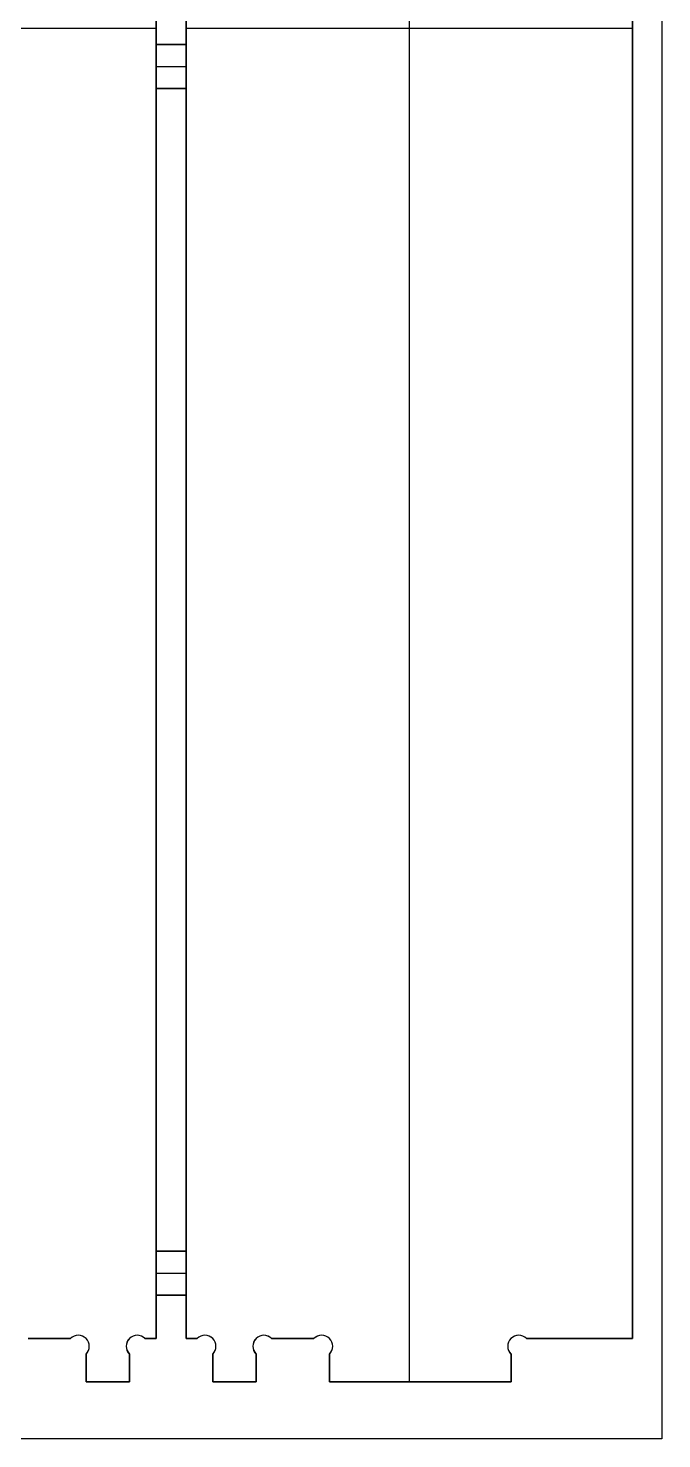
# Model space of a CAD drawing. Extents: x 24 to 120, y 0 to 48.
# Drawn here: x 109.25 to 120.04, y 0.03 to 24.03 of the extents above; entities that cross this region are included whole.
import ezdxf

# ---------------------------------------------------------------- set-up
doc = ezdxf.new("R2010")
doc.units = 0
doc.header["$MEASUREMENT"] = 0
for name, color, linetype in [('PROFILE_-_OUTSIDE', 18, 'CONTINUOUS'), ('SOLIDS', 4, 'CONTINUOUS'), ('STOCK_PERIMETER', 1, 'CONTINUOUS'), ('TABS', 25, 'CONTINUOUS')]:
    doc.layers.add(name, color=color, linetype=linetype)

msp = doc.modelspace()

# ---------------------------------------------------------------- linework, layer by layer
at = {"layer": 'PROFILE_-_OUTSIDE'}
for p, q in [((109.974, 1.732), (109.254, 1.732)), ((114.118, 1.732), (113.398, 1.732))]:
    msp.add_line(p, q, dxfattribs=at)
for points in [[(111.242, 46.318), (111.43, 46.318), (111.43, 1.732), (111.242, 1.732)], [(112.13, 1.732), (111.942, 1.732), (111.942, 46.318), (112.13, 46.318)], [(117.739, 46.318), (119.541, 46.318), (119.541, 1.732), (117.739, 1.732)], [(110.977, 1.467), (110.977, 0.994), (110.239, 0.994), (110.239, 1.467)], [(113.133, 1.467), (113.133, 0.994), (112.395, 0.994), (112.395, 1.467)], [(117.474, 1.467), (117.474, 0.994), (114.384, 0.994), (114.384, 1.467)]]:
    msp.add_lwpolyline(points, dxfattribs=at)
for centre, start, end in [((110.106, 1.599), 315, 135), ((111.11, 1.599), 45, 225), ((112.263, 1.599), 315, 135), ((113.266, 1.599), 45, 225), ((114.251, 1.599), 315, 135), ((117.606, 1.599), 45, 225)]:
    msp.add_arc(centre, 0.188, start, end, dxfattribs=at)
at = {"layer": 'SOLIDS'}
for p, q in [((115.742, 47.056), (115.742, 0.994)), ((115.742, 47.056, -0.738), (115.742, 0.994, -0.738)), ((111.43, 46.318), (111.43, 1.732)), ((111.43, 46.318, -0.738), (111.43, 1.732, -0.738)), ((111.43, 1.732, -0.369), (111.43, 46.318, -0.369)), ((111.942, 1.732), (111.942, 46.318)), ((111.942, 1.732, -0.738), (111.942, 46.318, -0.738)), ((111.942, 46.318, -0.369), (111.942, 1.732, -0.369)), ((119.541, 46.318), (119.541, 1.732)), ((119.541, 46.318, -0.738), (119.541, 1.732, -0.738)), ((119.541, 1.732, -0.369), (119.541, 46.318, -0.369)), ((103.831, 24.025), (111.43, 24.025)), ((103.831, 24.025, -0.738), (111.43, 24.025, -0.738)), ((111.43, 24.025), (111.43, 24.025, -0.738)), ((111.942, 24.025), (119.541, 24.025)), ((111.942, 24.025), (111.942, 24.025, -0.738)), ((111.942, 24.025, -0.738), (119.541, 24.025, -0.738)), ((119.541, 24.025), (119.541, 24.025, -0.738)), ((109.974, 1.732), (109.254, 1.732)), ((109.974, 1.732, -0.738), (109.254, 1.732, -0.738)), ((109.254, 1.732, -0.738), (109.254, 1.732)), ((109.254, 1.732, -0.369), (109.974, 1.732, -0.369)), ((109.614, 1.732), (109.614, 1.732, -0.738)), ((109.974, 1.732, -0.738), (109.974, 1.732)), ((110.239, 1.732), (110.239, 1.732, -0.738)), ((110.977, 1.732), (110.977, 1.732, -0.738)), ((111.43, 1.732), (111.242, 1.732)), ((111.43, 1.732, -0.738), (111.242, 1.732, -0.738)), ((111.242, 1.732, -0.738), (111.242, 1.732)), ((111.242, 1.732, -0.369), (111.43, 1.732, -0.369)), ((111.336, 1.732), (111.336, 1.732, -0.738)), ((111.43, 1.732, -0.738), (111.43, 1.732)), ((112.13, 1.732), (111.942, 1.732)), ((112.13, 1.732, -0.738), (111.942, 1.732, -0.738)), ((111.942, 1.732, -0.738), (111.942, 1.732)), ((111.942, 1.732, -0.369), (112.13, 1.732, -0.369)), ((112.036, 1.732), (112.036, 1.732, -0.738)), ((112.13, 1.732, -0.738), (112.13, 1.732)), ((112.395, 1.732), (112.395, 1.732, -0.738)), ((113.133, 1.732), (113.133, 1.732, -0.738)), ((114.118, 1.732), (113.398, 1.732)), ((114.118, 1.732, -0.738), (113.398, 1.732, -0.738)), ((113.398, 1.732, -0.738), (113.398, 1.732)), ((113.398, 1.732, -0.369), (114.118, 1.732, -0.369)), ((113.758, 1.732), (113.758, 1.732, -0.738)), ((114.118, 1.732, -0.738), (114.118, 1.732)), ((114.384, 1.732), (114.384, 1.732, -0.738)), ((117.474, 1.732), (117.474, 1.732, -0.738)), ((119.541, 1.732), (117.739, 1.732)), ((119.541, 1.732, -0.738), (117.739, 1.732, -0.738)), ((117.739, 1.732, -0.738), (117.739, 1.732)), ((117.739, 1.732, -0.369), (119.541, 1.732, -0.369)), ((118.64, 1.732), (118.64, 1.732, -0.738)), ((119.541, 1.732, -0.738), (119.541, 1.732)), ((110.239, 0.994), (110.239, 1.467)), ((110.239, 0.994, -0.738), (110.239, 1.467, -0.738)), ((110.239, 1.467, -0.738), (110.239, 1.467)), ((110.239, 1.467, -0.369), (110.239, 0.994, -0.369)), ((110.977, 1.467), (110.977, 0.994)), ((110.977, 1.467, -0.738), (110.977, 1.467)), ((110.977, 1.467, -0.738), (110.977, 0.994, -0.738)), ((110.977, 0.994, -0.369), (110.977, 1.467, -0.369)), ((112.395, 0.994), (112.395, 1.467)), ((112.395, 0.994, -0.738), (112.395, 1.467, -0.738)), ((112.395, 1.467, -0.738), (112.395, 1.467)), ((112.395, 1.467, -0.369), (112.395, 0.994, -0.369)), ((113.133, 1.467), (113.133, 0.994)), ((113.133, 1.467, -0.738), (113.133, 1.467)), ((113.133, 1.467, -0.738), (113.133, 0.994, -0.738)), ((113.133, 0.994, -0.369), (113.133, 1.467, -0.369)), ((114.384, 0.994), (114.384, 1.467)), ((114.384, 0.994, -0.738), (114.384, 1.467, -0.738)), ((114.384, 1.467, -0.738), (114.384, 1.467)), ((114.384, 1.467, -0.369), (114.384, 0.994, -0.369)), ((117.474, 1.467), (117.474, 0.994)), ((117.474, 1.467, -0.738), (117.474, 1.467)), ((117.474, 1.467, -0.738), (117.474, 0.994, -0.738)), ((117.474, 0.994, -0.369), (117.474, 1.467, -0.369)), ((110.239, 1.23), (110.239, 1.23, -0.738)), ((110.977, 1.23), (110.977, 1.23, -0.738)), ((112.395, 1.23), (112.395, 1.23, -0.738)), ((113.133, 1.23), (113.133, 1.23, -0.738)), ((114.384, 1.23), (114.384, 1.23, -0.738)), ((117.474, 1.23), (117.474, 1.23, -0.738)), ((110.977, 0.994), (110.239, 0.994)), ((110.977, 0.994, -0.738), (110.239, 0.994, -0.738)), ((110.239, 0.994, -0.738), (110.239, 0.994)), ((110.239, 0.994, -0.369), (110.977, 0.994, -0.369)), ((110.608, 0.994), (110.608, 0.994, -0.738)), ((110.977, 0.994, -0.738), (110.977, 0.994)), ((113.133, 0.994), (112.395, 0.994)), ((113.133, 0.994, -0.738), (112.395, 0.994, -0.738)), ((112.395, 0.994, -0.738), (112.395, 0.994)), ((112.395, 0.994, -0.369), (113.133, 0.994, -0.369)), ((112.764, 0.994), (112.764, 0.994, -0.738)), ((113.133, 0.994, -0.738), (113.133, 0.994)), ((117.474, 0.994), (114.384, 0.994)), ((117.474, 0.994, -0.738), (114.384, 0.994, -0.738)), ((114.384, 0.994, -0.738), (114.384, 0.994)), ((114.384, 0.994, -0.369), (117.474, 0.994, -0.369)), ((115.929, 0.994), (115.929, 0.994, -0.738)), ((117.474, 0.994, -0.738), (117.474, 0.994))]:
    msp.add_line(p, q, dxfattribs=at)
for centre, start, end in [((110.106, 1.599), 315, 135), ((110.106, 1.599, -0.738), 315, 135), ((110.106, 1.599, -0.369), 315, 135), ((111.11, 1.599), 45, 225), ((111.11, 1.599, -0.738), 45, 225), ((111.11, 1.599, -0.369), 45, 225), ((112.263, 1.599), 315, 135), ((112.263, 1.599, -0.738), 315, 135), ((112.263, 1.599, -0.369), 315, 135), ((113.266, 1.599), 45, 225), ((113.266, 1.599, -0.738), 45, 225), ((113.266, 1.599, -0.369), 45, 225), ((114.251, 1.599), 315, 135), ((114.251, 1.599, -0.738), 315, 135), ((114.251, 1.599, -0.369), 315, 135), ((117.606, 1.599), 45, 225), ((117.606, 1.599, -0.738), 45, 225), ((117.606, 1.599, -0.369), 45, 225)]:
    msp.add_arc(centre, 0.187, start, end, dxfattribs=at)
at = {"layer": 'STOCK_PERIMETER'}
msp.add_lwpolyline([(120.041, 0.025), (96.041, 0.025), (96.041, 48.025), (120.041, 48.025)], close=True, dxfattribs=at)
at = {"layer": 'TABS'}
for p, q in [((111.942, 23.75, -0.738), (111.43, 23.75, -0.738)), ((111.942, 23.75, -0.613), (111.43, 23.75, -0.613)), ((111.43, 23.75, -0.738), (111.43, 23, -0.738)), ((111.43, 23.75, -0.738), (111.43, 23.75, -0.613)), ((111.43, 23, -0.613), (111.43, 23.75, -0.613)), ((111.43, 23.75, -0.675), (111.942, 23.75, -0.675)), ((111.942, 23, -0.738), (111.942, 23.75, -0.738)), ((111.942, 23.75, -0.613), (111.942, 23.75, -0.738)), ((111.942, 23.75, -0.613), (111.942, 23, -0.613)), ((111.43, 23.375, -0.738), (111.942, 23.375, -0.738)), ((111.43, 23.375, -0.613), (111.942, 23.375, -0.613)), ((111.43, 23, -0.613), (111.43, 23, -0.738)), ((111.43, 23, -0.738), (111.942, 23, -0.738)), ((111.43, 23, -0.613), (111.942, 23, -0.613)), ((111.942, 23, -0.675), (111.43, 23, -0.675)), ((111.942, 23, -0.738), (111.942, 23, -0.613)), ((111.942, 3.22, -0.738), (111.43, 3.22, -0.738)), ((111.942, 3.22, -0.613), (111.43, 3.22, -0.613)), ((111.43, 3.22, -0.738), (111.43, 2.47, -0.738)), ((111.43, 3.22, -0.738), (111.43, 3.22, -0.613)), ((111.43, 2.47, -0.613), (111.43, 3.22, -0.613)), ((111.43, 3.22, -0.675), (111.942, 3.22, -0.675)), ((111.942, 2.47, -0.738), (111.942, 3.22, -0.738)), ((111.942, 3.22, -0.613), (111.942, 3.22, -0.738)), ((111.942, 3.22, -0.613), (111.942, 2.47, -0.613)), ((111.43, 2.845, -0.738), (111.942, 2.845, -0.738)), ((111.43, 2.845, -0.613), (111.942, 2.845, -0.613)), ((111.43, 2.47, -0.613), (111.43, 2.47, -0.738)), ((111.43, 2.47, -0.738), (111.942, 2.47, -0.738)), ((111.43, 2.47, -0.613), (111.942, 2.47, -0.613)), ((111.942, 2.47, -0.675), (111.43, 2.47, -0.675)), ((111.942, 2.47, -0.738), (111.942, 2.47, -0.613))]:
    msp.add_line(p, q, dxfattribs=at)

doc.saveas('drawing.dxf')
